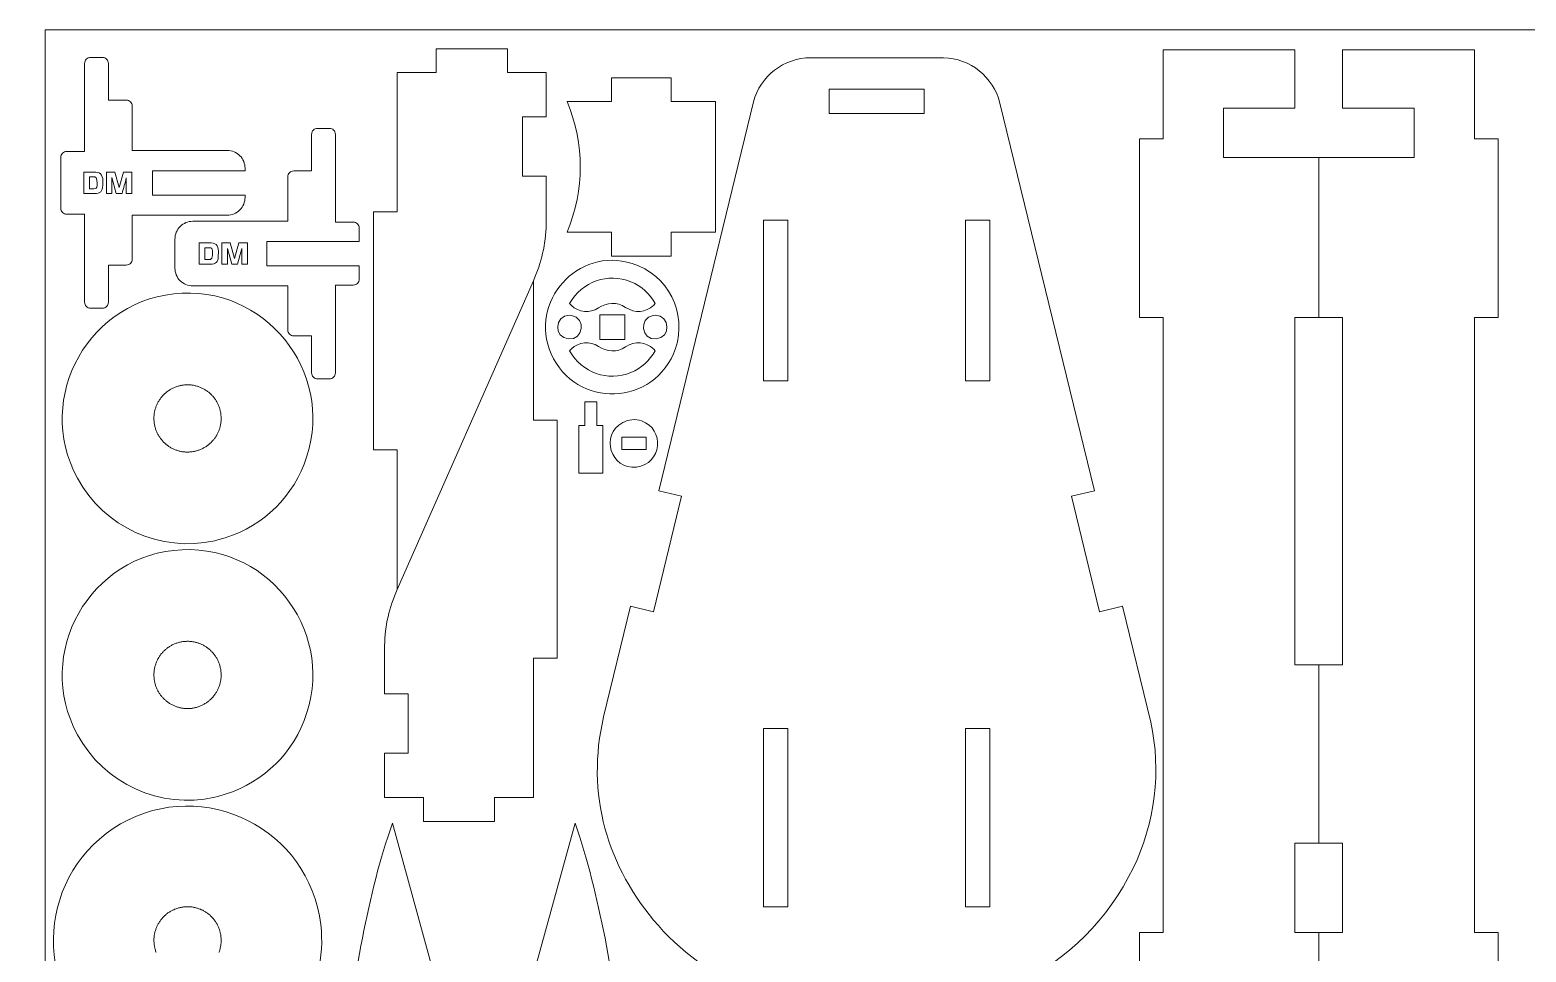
# Model space of a CAD drawing. Header units: inches. Extents: x 502 to 1135, y 314 to 631.
# Drawn here: x 501.8 to 753.6, y 476 to 631.1 of the extents above; entities that cross this region are included whole.
import ezdxf

# ---------------------------------------------------------------- set-up
doc = ezdxf.new("R2010")
doc.units = ezdxf.units.IN
doc.header["$MEASUREMENT"] = 0
for name, color, linetype in [('Capa 1', 7, 'Continuous'), ('Capa 2', 5, 'Continuous'), ('Capa 5', 20, 'Continuous')]:
    doc.layers.add(name, color=color, linetype=linetype)

msp = doc.modelspace()

# ---------------------------------------------------------------- linework, layer by layer
at = {"layer": 'Capa 1', "lineweight": 9}
for points in [[(652.27, 621.12), (652.27, 617.02), (636.27, 617.02), (636.27, 621.12), (652.27, 621.12)], [(629.32, 572.07), (629.32, 599.11), (625.22, 599.11), (625.22, 572.07), (629.27, 572.07), (629.32, 572.07)], [(659.22, 572.07), (659.22, 599.11), (663.32, 599.11), (663.32, 572.07), (659.27, 572.07), (659.22, 572.07)], [(601.82, 583.21), (597.72, 583.21), (597.72, 579.01), (601.92, 579.01), (601.92, 583.21), (601.82, 583.21)], [(718.68, 582.76), (722.68, 582.76), (722.68, 524.32), (718.68, 524.32), (718.68, 494.32), (722.68, 494.32), (722.68, 479.32), (718.68, 479.32), (718.68, 456.01), (714.68, 456.01), (714.68, 416.01), (718.68, 416.01)], [(529.7, 560.27), (529.84, 560.31), (529.98, 560.35), (530.12, 560.4), (530.26, 560.44), (530.39, 560.49), (530.52, 560.55), (530.65, 560.6), (530.78, 560.66), (530.91, 560.72), (531.03, 560.79), (531.15, 560.86), (531.27, 560.93), (531.39, 561), (531.51, 561.08), (531.62, 561.16), (531.73, 561.24), (531.84, 561.32), (531.95, 561.41), (532.05, 561.5), (532.15, 561.59), (532.25, 561.68), (532.35, 561.78), (532.44, 561.88), (532.54, 561.98), (532.63, 562.08), (532.71, 562.19), (532.8, 562.29), (532.88, 562.4), (532.96, 562.51), (533.04, 562.62), (533.11, 562.74), (533.18, 562.85), (533.25, 562.97), (533.32, 563.09), (533.38, 563.21), (533.44, 563.33), (533.5, 563.45), (533.55, 563.58), (533.6, 563.7), (533.65, 563.83), (533.69, 563.96), (533.74, 564.09), (533.77, 564.22), (533.81, 564.35), (533.84, 564.49), (533.87, 564.62), (533.9, 564.75), (533.92, 564.89), (533.94, 565.03), (533.96, 565.16), (533.97, 565.3), (533.98, 565.44), (533.99, 565.58), (533.99, 565.72), (533.99, 565.86), (533.98, 566), (533.98, 566.14), (533.96, 566.28), (533.95, 566.42), (533.93, 566.57), (533.91, 566.71), (533.88, 566.85), (533.85, 566.99), (533.82, 567.13), (533.78, 567.27), (533.74, 567.41), (533.7, 567.55), (533.65, 567.69), (533.6, 567.82), (533.55, 567.95), (533.49, 568.08), (533.43, 568.21), (533.37, 568.34), (533.3, 568.46), (533.24, 568.58), (533.16, 568.7), (533.09, 568.82), (533.01, 568.94), (532.94, 569.05), (532.85, 569.16), (532.77, 569.27), (532.68, 569.38), (532.59, 569.48), (532.5, 569.58), (532.41, 569.68), (532.31, 569.78), (532.22, 569.88), (532.12, 569.97), (532.01, 570.06), (531.91, 570.15), (531.8, 570.23), (531.69, 570.31), (531.58, 570.39), (531.47, 570.47), (531.36, 570.54), (531.24, 570.61), (531.12, 570.68), (531.01, 570.75), (530.89, 570.81), (530.76, 570.87), (530.64, 570.93), (530.52, 570.98), (530.39, 571.03), (530.26, 571.08), (530.13, 571.13), (530, 571.17), (529.87, 571.21), (529.74, 571.24), (529.61, 571.27), (529.47, 571.3), (529.34, 571.33), (529.2, 571.35), (529.07, 571.37), (528.93, 571.39), (528.79, 571.4), (528.65, 571.41), (528.51, 571.42), (528.37, 571.42), (528.23, 571.42), (528.09, 571.42), (527.95, 571.41), (527.81, 571.4), (527.67, 571.38), (527.53, 571.36), (527.39, 571.34), (527.24, 571.31), (527.1, 571.28), (526.96, 571.25), (526.82, 571.21), (526.68, 571.17), (526.54, 571.13), (526.41, 571.08), (526.27, 571.03), (526.14, 570.98), (526.01, 570.92), (525.88, 570.86), (525.76, 570.8), (525.63, 570.74), (525.51, 570.67), (525.39, 570.6), (525.27, 570.52), (525.16, 570.45), (525.04, 570.37), (524.93, 570.29), (524.82, 570.2), (524.72, 570.11), (524.61, 570.03), (524.51, 569.93), (524.41, 569.84), (524.31, 569.74), (524.22, 569.65), (524.13, 569.55), (524.04, 569.44), (523.95, 569.34), (523.86, 569.23), (523.78, 569.12), (523.7, 569.01), (523.63, 568.9), (523.55, 568.79), (523.48, 568.67), (523.41, 568.56), (523.35, 568.44), (523.28, 568.32), (523.22, 568.2), (523.17, 568.07), (523.11, 567.95), (523.06, 567.82), (523.01, 567.69), (522.97, 567.57), (522.93, 567.44), (522.89, 567.3), (522.85, 567.17), (522.82, 567.04), (522.79, 566.91), (522.76, 566.77), (522.74, 566.63), (522.72, 566.5), (522.7, 566.36), (522.69, 566.22), (522.68, 566.08), (522.68, 565.95), (522.67, 565.81), (522.67, 565.67), (522.68, 565.52), (522.69, 565.38), (522.7, 565.24), (522.71, 565.1), (522.73, 564.96), (522.75, 564.82), (522.78, 564.68), (522.81, 564.53), (522.84, 564.39), (522.88, 564.25), (522.92, 564.11), (522.96, 563.97), (523.01, 563.84), (523.06, 563.7), (523.12, 563.57), (523.17, 563.44), (523.23, 563.31), (523.29, 563.19), (523.36, 563.06), (523.43, 562.94), (523.5, 562.82), (523.57, 562.7), (523.65, 562.59), (523.73, 562.47), (523.81, 562.36), (523.89, 562.25), (523.98, 562.15), (524.07, 562.04), (524.16, 561.94), (524.25, 561.84), (524.35, 561.74), (524.45, 561.65), (524.55, 561.56), (524.65, 561.47), (524.75, 561.38), (524.86, 561.3), (524.97, 561.21), (525.08, 561.13), (525.19, 561.06), (525.3, 560.98), (525.42, 560.91), (525.54, 560.84), (525.66, 560.78), (525.78, 560.72), (525.9, 560.66), (526.02, 560.6), (526.15, 560.54), (526.27, 560.49), (526.4, 560.44), (526.53, 560.4), (526.66, 560.36), (526.79, 560.32), (526.92, 560.28), (527.05, 560.25), (527.19, 560.22), (527.32, 560.19), (527.46, 560.17), (527.6, 560.15), (527.73, 560.14), (527.87, 560.12), (528.01, 560.11), (528.15, 560.11), (528.29, 560.1), (528.43, 560.11), (528.57, 560.11), (528.71, 560.12), (528.85, 560.13), (528.99, 560.14), (529.13, 560.16), (529.28, 560.18), (529.42, 560.21), (529.56, 560.24), (529.7, 560.27)], [(595.2, 564.55), (595.2, 568.55), (597.2, 568.55), (597.2, 564.55), (598.2, 564.55), (598.2, 556.55), (594.2, 556.55), (594.2, 564.55), (595.2, 564.55)], [(601.39, 562.56), (601.39, 560.56), (601.39, 560.51), (601.44, 560.51), (605.44, 560.51), (605.49, 560.51), (605.49, 560.56), (605.49, 562.56), (605.49, 562.61), (605.44, 562.61), (601.44, 562.61), (601.39, 562.61), (601.39, 562.56)], [(529.7, 517.13), (529.84, 517.17), (529.98, 517.21), (530.12, 517.25), (530.26, 517.3), (530.39, 517.35), (530.52, 517.41), (530.65, 517.46), (530.78, 517.52), (530.91, 517.58), (531.03, 517.65), (531.15, 517.72), (531.27, 517.79), (531.39, 517.86), (531.51, 517.94), (531.62, 518.02), (531.73, 518.1), (531.84, 518.18), (531.95, 518.27), (532.05, 518.36), (532.15, 518.45), (532.25, 518.54), (532.35, 518.64), (532.44, 518.74), (532.54, 518.84), (532.63, 518.94), (532.71, 519.04), (532.8, 519.15), (532.88, 519.26), (532.96, 519.37), (533.04, 519.48), (533.11, 519.59), (533.18, 519.71), (533.25, 519.83), (533.32, 519.95), (533.38, 520.07), (533.44, 520.19), (533.5, 520.31), (533.55, 520.44), (533.6, 520.56), (533.65, 520.69), (533.69, 520.82), (533.74, 520.95), (533.77, 521.08), (533.81, 521.21), (533.84, 521.34), (533.87, 521.48), (533.9, 521.61), (533.92, 521.75), (533.94, 521.88), (533.96, 522.02), (533.97, 522.16), (533.98, 522.3), (533.99, 522.44), (533.99, 522.58), (533.99, 522.72), (533.98, 522.86), (533.98, 523), (533.96, 523.14), (533.95, 523.28), (533.93, 523.42), (533.91, 523.57), (533.88, 523.71), (533.85, 523.85), (533.82, 523.99), (533.78, 524.13), (533.74, 524.27), (533.7, 524.41), (533.65, 524.55), (533.6, 524.68), (533.55, 524.81), (533.49, 524.94), (533.43, 525.07), (533.37, 525.2), (533.3, 525.32), (533.24, 525.44), (533.16, 525.56), (533.09, 525.68), (533.01, 525.8), (532.94, 525.91), (532.85, 526.02), (532.77, 526.13), (532.68, 526.24), (532.59, 526.34), (532.5, 526.44), (532.41, 526.54), (532.31, 526.64), (532.22, 526.73), (532.12, 526.83), (532.01, 526.92), (531.91, 527), (531.8, 527.09), (531.69, 527.17), (531.58, 527.25), (531.47, 527.33), (531.36, 527.4), (531.24, 527.47), (531.12, 527.54), (531.01, 527.61), (530.89, 527.67), (530.76, 527.73), (530.64, 527.79), (530.52, 527.84), (530.39, 527.89), (530.26, 527.94), (530.13, 527.98), (530, 528.03), (529.87, 528.06), (529.74, 528.1), (529.61, 528.13), (529.47, 528.16), (529.34, 528.19), (529.2, 528.21), (529.07, 528.23), (528.93, 528.25), (528.79, 528.26), (528.65, 528.27), (528.51, 528.28), (528.37, 528.28), (528.23, 528.28), (528.09, 528.27), (527.95, 528.27), (527.81, 528.25), (527.67, 528.24), (527.53, 528.22), (527.39, 528.2), (527.24, 528.17), (527.1, 528.14), (526.96, 528.11), (526.82, 528.07), (526.68, 528.03), (526.54, 527.99), (526.41, 527.94), (526.27, 527.89), (526.14, 527.84), (526.01, 527.78), (525.88, 527.72), (525.76, 527.66), (525.63, 527.59), (525.51, 527.53), (525.39, 527.45), (525.27, 527.38), (525.16, 527.3), (525.04, 527.23), (524.93, 527.14), (524.82, 527.06), (524.72, 526.97), (524.61, 526.88), (524.51, 526.79), (524.41, 526.7), (524.31, 526.6), (524.22, 526.51), (524.13, 526.41), (524.04, 526.3), (523.95, 526.2), (523.86, 526.09), (523.78, 525.98), (523.7, 525.87), (523.63, 525.76), (523.55, 525.65), (523.48, 525.53), (523.41, 525.41), (523.35, 525.3), (523.28, 525.18), (523.22, 525.05), (523.17, 524.93), (523.11, 524.81), (523.06, 524.68), (523.01, 524.55), (522.97, 524.42), (522.93, 524.29), (522.89, 524.16), (522.85, 524.03), (522.82, 523.9), (522.79, 523.76), (522.76, 523.63), (522.74, 523.49), (522.72, 523.36), (522.7, 523.22), (522.69, 523.08), (522.68, 522.94), (522.68, 522.8), (522.67, 522.66), (522.67, 522.52), (522.68, 522.38), (522.69, 522.24), (522.7, 522.1), (522.71, 521.96), (522.73, 521.82), (522.75, 521.68), (522.78, 521.53), (522.81, 521.39), (522.84, 521.25), (522.88, 521.11), (522.92, 520.97), (522.96, 520.83), (523.01, 520.7), (523.06, 520.56), (523.12, 520.43), (523.17, 520.3), (523.23, 520.17), (523.29, 520.05), (523.36, 519.92), (523.43, 519.8), (523.5, 519.68), (523.57, 519.56), (523.65, 519.45), (523.73, 519.33), (523.81, 519.22), (523.89, 519.11), (523.98, 519.01), (524.07, 518.9), (524.16, 518.8), (524.25, 518.7), (524.35, 518.6), (524.45, 518.51), (524.55, 518.42), (524.65, 518.33), (524.75, 518.24), (524.86, 518.15), (524.97, 518.07), (525.08, 517.99), (525.19, 517.92), (525.3, 517.84), (525.42, 517.77), (525.54, 517.7), (525.66, 517.64), (525.78, 517.57), (525.9, 517.51), (526.02, 517.46), (526.15, 517.4), (526.27, 517.35), (526.4, 517.3), (526.53, 517.26), (526.66, 517.22), (526.79, 517.18), (526.92, 517.14), (527.05, 517.11), (527.19, 517.08), (527.32, 517.05), (527.46, 517.03), (527.6, 517.01), (527.73, 516.99), (527.87, 516.98), (528.01, 516.97), (528.15, 516.97), (528.29, 516.96), (528.43, 516.96), (528.57, 516.97), (528.71, 516.98), (528.85, 516.99), (528.99, 517), (529.13, 517.02), (529.28, 517.04), (529.42, 517.07), (529.56, 517.1), (529.7, 517.13)], [(629.32, 483.63), (629.32, 513.63), (625.22, 513.63), (625.22, 483.63), (629.27, 483.63), (629.32, 483.63)], [(659.22, 483.63), (659.22, 513.63), (663.32, 513.63), (663.32, 483.63), (659.27, 483.63), (659.22, 483.63)], [(718.68, 494.32), (714.68, 494.32), (714.68, 479.32), (718.68, 479.32)], [(533.6, 475.92), (533.65, 476.05), (533.69, 476.18), (533.74, 476.31), (533.77, 476.44), (533.81, 476.57), (533.84, 476.7), (533.87, 476.84), (533.9, 476.97), (533.92, 477.11), (533.94, 477.24), (533.96, 477.38), (533.97, 477.52), (533.98, 477.66), (533.99, 477.8), (533.99, 477.94), (533.99, 478.08), (533.98, 478.22), (533.98, 478.36), (533.96, 478.5), (533.95, 478.64), (533.93, 478.78), (533.91, 478.92), (533.88, 479.07), (533.85, 479.21), (533.82, 479.35), (533.78, 479.49), (533.74, 479.63), (533.7, 479.77), (533.65, 479.91), (533.6, 480.04), (533.55, 480.17), (533.49, 480.3), (533.43, 480.43), (533.37, 480.56), (533.3, 480.68), (533.24, 480.8), (533.16, 480.92), (533.09, 481.04), (533.01, 481.15), (532.94, 481.27), (532.85, 481.38), (532.77, 481.49), (532.68, 481.6), (532.59, 481.7), (532.5, 481.8), (532.41, 481.9), (532.31, 482), (532.22, 482.09), (532.12, 482.19), (532.01, 482.28), (531.91, 482.36), (531.8, 482.45), (531.69, 482.53), (531.58, 482.61), (531.47, 482.68), (531.36, 482.76), (531.24, 482.83), (531.12, 482.9), (531.01, 482.96), (530.89, 483.03), (530.76, 483.09), (530.64, 483.14), (530.52, 483.2), (530.39, 483.25), (530.26, 483.3), (530.13, 483.34), (530, 483.38), (529.87, 483.42), (529.74, 483.46), (529.61, 483.49), (529.47, 483.52), (529.34, 483.55), (529.2, 483.57), (529.07, 483.59), (528.93, 483.61), (528.79, 483.62), (528.65, 483.63), (528.51, 483.63), (528.37, 483.64), (528.23, 483.64), (528.09, 483.63), (527.95, 483.62), (527.81, 483.61), (527.67, 483.6), (527.53, 483.58), (527.39, 483.56), (527.24, 483.53), (527.1, 483.5), (526.96, 483.47), (526.82, 483.43), (526.68, 483.39), (526.54, 483.35), (526.41, 483.3), (526.27, 483.25), (526.14, 483.2), (526.01, 483.14), (525.88, 483.08), (525.76, 483.02), (525.63, 482.95), (525.51, 482.88), (525.39, 482.81), (525.27, 482.74), (525.16, 482.66), (525.04, 482.58), (524.93, 482.5), (524.82, 482.42), (524.72, 482.33), (524.61, 482.24), (524.51, 482.15), (524.41, 482.06), (524.31, 481.96), (524.22, 481.86), (524.13, 481.76), (524.04, 481.66), (523.95, 481.56), (523.86, 481.45), (523.78, 481.34), (523.7, 481.23), (523.63, 481.12), (523.55, 481.01), (523.48, 480.89), (523.41, 480.77), (523.35, 480.65), (523.28, 480.53), (523.22, 480.41), (523.17, 480.29), (523.11, 480.16), (523.06, 480.04), (523.01, 479.91), (522.97, 479.78), (522.93, 479.65), (522.89, 479.52), (522.85, 479.39), (522.82, 479.26), (522.79, 479.12), (522.76, 478.99), (522.74, 478.85), (522.72, 478.72), (522.7, 478.58), (522.69, 478.44), (522.68, 478.3), (522.68, 478.16), (522.67, 478.02), (522.67, 477.88), (522.68, 477.74), (522.69, 477.6), (522.7, 477.46), (522.71, 477.32), (522.73, 477.18), (522.75, 477.03), (522.78, 476.89), (522.81, 476.75), (522.84, 476.61), (522.88, 476.47), (522.92, 476.33), (522.96, 476.19), (523.01, 476.05), (523.06, 475.92)]]:
    msp.add_lwpolyline(points, dxfattribs=at)
for points, knots in [([(584.68, 606.49), (584.68, 606.49), (584.68, 616.49), (584.68, 616.49), (584.68, 616.49), (588.68, 616.49), (588.68, 616.49), (588.68, 616.49), (588.68, 623.95), (588.68, 623.95), (588.68, 623.95), (582.15, 623.95), (582.15, 623.95), (582.15, 623.95), (582.15, 627.95), (582.15, 627.95), (582.15, 627.95), (570.15, 627.95), (570.15, 627.95), (570.15, 627.95), (570.15, 623.95), (570.15, 623.95), (570.15, 623.95), (563.61, 623.95), (563.61, 623.95), (563.61, 623.95), (563.61, 600.48), (563.61, 600.48), (563.61, 600.48), (559.61, 600.48), (559.61, 600.48), (559.61, 600.48), (559.61, 560.48), (559.61, 560.48), (559.61, 560.48), (563.61, 560.48), (563.61, 560.48), (563.61, 560.48), (563.61, 537.01), (563.61, 537.01), (563.61, 537.01), (586.55, 588.93), (586.55, 588.93), (587.88, 591.99), (588.61, 595.03), (588.67, 598.37), (588.67, 598.37), (588.68, 606.49), (588.68, 606.49), (588.68, 606.49), (584.68, 606.49), (584.68, 606.49)], [0, 0, 0, 0, 1, 1, 1, 2, 2, 2, 3, 3, 3, 4, 4, 4, 5, 5, 5, 6, 6, 6, 7, 7, 7, 8, 8, 8, 9, 9, 9, 10, 10, 10, 11, 11, 11, 12, 12, 12, 13, 13, 13, 14, 14, 14, 15, 15, 15, 16, 16, 16, 17, 17, 17, 17]), ([(718.68, 392.39), (718.27, 376.57), (717.06, 363.8), (714.5, 348.18), (714.5, 348.18), (709.86, 348.18), (709.86, 348.18), (709.86, 348.18), (709.86, 339.68), (709.86, 339.68), (709.86, 339.68), (713.86, 339.68), (713.86, 339.68), (713.86, 339.68), (713.86, 328.82), (713.86, 328.82), (713.86, 328.82), (709.86, 328.82), (709.86, 328.82), (709.86, 328.82), (709.86, 325.69), (709.86, 325.69), (709.86, 325.69), (708.12, 318.86), (707.81, 318.02), (707.57, 317.37), (706.93, 317.11), (706.38, 317.85), (705.73, 318.73), (704.52, 320.65), (703.88, 321.64), (699.41, 328.54), (696.73, 334.59), (694.29, 342.49), (688.19, 362.22), (685.17, 391.68), (684.86, 412.29), (684.61, 429.54), (685.87, 446.65), (687.68, 463.8), (687.68, 463.8), (688.5, 471.32), (688.5, 471.32), (688.5, 471.32), (688.5, 479.32), (688.5, 479.32), (688.5, 479.32), (692.5, 479.32), (692.5, 479.32), (692.5, 479.32), (692.5, 582.76), (692.5, 582.76), (692.5, 582.76), (688.5, 582.76), (688.5, 582.76), (688.5, 582.76), (688.5, 612.76), (688.5, 612.76), (688.5, 612.76), (692.5, 612.76), (692.5, 612.76), (692.5, 612.76), (692.5, 627.76), (692.5, 627.76), (692.5, 627.76), (714.68, 627.76), (714.68, 627.76), (714.68, 627.76), (714.68, 617.95), (714.68, 617.95), (714.68, 617.95), (702.63, 617.95), (702.63, 617.95), (702.63, 617.95), (702.63, 609.65), (702.63, 609.65), (702.63, 609.65), (718.68, 609.65), (718.68, 609.65), (718.68, 609.65), (718.68, 582.76), (718.68, 582.76), (718.68, 582.76), (714.68, 582.76), (714.68, 582.76), (714.68, 582.76), (714.68, 524.32), (714.68, 524.32), (714.68, 524.32), (718.68, 524.32), (718.68, 524.32)], [0, 0, 0, 0, 1, 1, 1, 2, 2, 2, 3, 3, 3, 4, 4, 4, 5, 5, 5, 6, 6, 6, 7, 7, 7, 8, 8, 8, 9, 9, 9, 10, 10, 10, 11, 11, 11, 12, 12, 12, 13, 13, 13, 14, 14, 14, 15, 15, 15, 16, 16, 16, 17, 17, 17, 18, 18, 18, 19, 19, 19, 20, 20, 20, 21, 21, 21, 22, 22, 22, 23, 23, 23, 24, 24, 24, 25, 25, 25, 26, 26, 26, 27, 27, 27, 28, 28, 28, 29, 29, 29, 30, 30, 30, 30]), ([(718.68, 456.01), (718.68, 456.01), (722.68, 456.01), (722.68, 456.01), (722.68, 456.01), (722.68, 416.01), (722.68, 416.01), (722.68, 416.01), (718.68, 416.01), (718.68, 416.01), (718.68, 416.01), (718.68, 392.39), (718.68, 392.39), (718.81, 383), (719.73, 371.29), (720.87, 361.94), (721.44, 357.26), (722.11, 352.83), (722.87, 348.18), (722.87, 348.18), (727.51, 348.18), (727.51, 348.18), (727.51, 348.18), (727.51, 339.68), (727.51, 339.68), (727.51, 339.68), (723.51, 339.68), (723.51, 339.68), (723.51, 339.68), (723.51, 328.82), (723.51, 328.82), (723.51, 328.82), (727.51, 328.82), (727.51, 328.82), (727.51, 328.82), (727.51, 325.69), (727.51, 325.69), (727.51, 325.69), (729.24, 318.86), (729.56, 318.02), (729.8, 317.37), (730.44, 317.11), (730.99, 317.85), (731.64, 318.73), (732.85, 320.65), (733.49, 321.64), (737.96, 328.54), (740.64, 334.59), (743.08, 342.49), (749.18, 362.22), (752.2, 391.68), (752.5, 412.29), (752.76, 429.55), (751.5, 446.65), (749.69, 463.8), (749.69, 463.8), (748.87, 471.32), (748.87, 471.32), (748.87, 471.32), (748.87, 479.32), (748.87, 479.32), (748.87, 479.32), (744.87, 479.32), (744.87, 479.32), (744.87, 479.32), (744.87, 582.76), (744.87, 582.76), (744.87, 582.76), (748.87, 582.76), (748.87, 582.76), (748.87, 582.76), (748.87, 612.76), (748.87, 612.76), (748.87, 612.76), (744.87, 612.76), (744.87, 612.76), (744.87, 612.76), (744.87, 627.76), (744.87, 627.76), (744.87, 627.76), (722.68, 627.76), (722.68, 627.76), (722.68, 627.76), (722.68, 617.95), (722.68, 617.95), (722.68, 617.95), (734.73, 617.95), (734.73, 617.95), (734.73, 617.95), (734.73, 609.65), (734.73, 609.65), (734.73, 609.65), (718.68, 609.65), (718.68, 609.65)], [0, 0, 0, 0, 1, 1, 1, 2, 2, 2, 3, 3, 3, 4, 4, 4, 5, 5, 5, 6, 6, 6, 7, 7, 7, 8, 8, 8, 9, 9, 9, 10, 10, 10, 11, 11, 11, 12, 12, 12, 13, 13, 13, 14, 14, 14, 15, 15, 15, 16, 16, 16, 17, 17, 17, 18, 18, 18, 19, 19, 19, 20, 20, 20, 21, 21, 21, 22, 22, 22, 23, 23, 23, 24, 24, 24, 25, 25, 25, 26, 26, 26, 27, 27, 27, 28, 28, 28, 29, 29, 29, 30, 30, 30, 31, 31, 31, 31]), ([(518.01, 619.28), (518.28, 619.28), (518.53, 619.18), (518.72, 618.99), (518.91, 618.8), (519.01, 618.55), (519.01, 618.28), (519.01, 618.28), (519.01, 610.83), (519.01, 610.83), (519.01, 610.83), (535.01, 610.83), (535.01, 610.83), (535.81, 610.83), (536.57, 610.51), (537.13, 609.95), (537.7, 609.39), (538.01, 608.62), (538.01, 607.83), (538.01, 607.83), (538.01, 607.43), (538.01, 607.43), (538.01, 607.43), (522.46, 607.43), (522.46, 607.43), (522.46, 607.43), (522.46, 603.33), (522.46, 603.33), (522.46, 603.33), (538.01, 603.33), (538.01, 603.33), (538.01, 603.33), (538.01, 602.94), (538.01, 602.94), (538.01, 602.15), (537.7, 601.39), (537.14, 600.82), (536.57, 600.26), (535.81, 599.94), (535.01, 599.94), (535.01, 599.94), (519.01, 599.94), (519.01, 599.94), (519.01, 599.94), (519.01, 592.55), (519.01, 592.55), (519.01, 592.29), (518.91, 592.03), (518.72, 591.84), (518.53, 591.66), (518.28, 591.55), (518.01, 591.55), (518.01, 591.55), (515.01, 591.55), (515.01, 591.55), (515.01, 591.55), (515.01, 585.31), (515.01, 585.31), (515.01, 585.05), (514.91, 584.79), (514.72, 584.61), (514.53, 584.42), (514.28, 584.31), (514.01, 584.31), (514.01, 584.31), (512.01, 584.31), (512.01, 584.31), (511.75, 584.31), (511.49, 584.42), (511.31, 584.61), (511.12, 584.79), (511.01, 585.05), (511.01, 585.31), (511.01, 585.31), (511.01, 600.09), (511.01, 600.09), (511.01, 600.09), (508.01, 600.09), (508.01, 600.09), (507.75, 600.09), (507.49, 600.2), (507.31, 600.39), (507.12, 600.57), (507.01, 600.83), (507.01, 601.09), (507.01, 601.09), (507.01, 609.68), (507.01, 609.68), (507.01, 609.94), (507.12, 610.2), (507.3, 610.38), (507.49, 610.57), (507.75, 610.68), (508.01, 610.68), (508.01, 610.68), (511.01, 610.68), (511.01, 610.68), (511.01, 610.68), (511.01, 625.46), (511.01, 625.46), (511.01, 625.72), (511.12, 625.97), (511.3, 626.16), (511.49, 626.35), (511.75, 626.46), (512.01, 626.46), (512.01, 626.46), (514.01, 626.46), (514.01, 626.46), (514.28, 626.46), (514.53, 626.35), (514.72, 626.16), (514.91, 625.98), (515.01, 625.72), (515.01, 625.46), (515.01, 625.46), (515.01, 619.28), (515.01, 619.28), (515.01, 619.28), (518.01, 619.28), (518.01, 619.28)], [0, 0, 0, 0, 1, 1, 1, 2, 2, 2, 3, 3, 3, 4, 4, 4, 5, 5, 5, 6, 6, 6, 7, 7, 7, 8, 8, 8, 9, 9, 9, 10, 10, 10, 11, 11, 11, 12, 12, 12, 13, 13, 13, 14, 14, 14, 15, 15, 15, 16, 16, 16, 17, 17, 17, 18, 18, 18, 19, 19, 19, 20, 20, 20, 21, 21, 21, 22, 22, 22, 23, 23, 23, 24, 24, 24, 25, 25, 25, 26, 26, 26, 27, 27, 27, 28, 28, 28, 29, 29, 29, 30, 30, 30, 31, 31, 31, 32, 32, 32, 33, 33, 33, 34, 34, 34, 35, 35, 35, 36, 36, 36, 37, 37, 37, 38, 38, 38, 39, 39, 39, 40, 40, 40, 40]), ([(629.27, 385.32), (629.27, 385.32), (659.27, 385.32), (659.27, 385.32), (659.27, 385.32), (659.27, 405.32), (659.27, 405.32), (659.27, 405.32), (663.27, 405.32), (663.27, 405.32), (663.27, 405.32), (663.27, 445.32), (663.27, 445.32), (663.27, 445.32), (659.27, 445.32), (659.27, 445.32), (659.27, 445.32), (659.27, 468.63), (659.27, 468.63), (659.27, 468.63), (663.27, 468.63), (663.27, 468.63), (663.77, 468.72), (667.24, 470.26), (667.93, 470.59), (676.49, 474.75), (683.26, 481.55), (687.44, 490.11), (691.13, 497.66), (692.24, 506.49), (690.4, 514.7), (690.4, 514.7), (685.66, 534.17), (685.66, 534.17), (685.66, 534.17), (681.81, 533.23), (681.81, 533.23), (681.81, 533.23), (677.07, 552.66), (677.07, 552.66), (677.07, 552.66), (680.92, 553.6), (680.92, 553.6), (680.92, 553.6), (665.03, 618.79), (665.03, 618.79), (663.92, 623.21), (660.03, 626.35), (655.53, 626.42), (655.53, 626.42), (633.23, 626.43), (633.23, 626.43), (628.68, 626.4), (624.7, 623.36), (623.56, 619), (623.56, 619), (607.62, 553.6), (607.62, 553.6), (607.62, 553.6), (611.47, 552.66), (611.47, 552.66), (611.47, 552.66), (606.73, 533.23), (606.73, 533.23), (606.73, 533.23), (602.88, 534.17), (602.88, 534.17), (602.88, 534.17), (598.34, 515.55), (598.34, 515.55), (595.31, 502.78), (598.92, 490.22), (607.56, 480.45), (612.16, 475.24), (617.83, 471.47), (624.31, 468.99), (624.31, 468.99), (625.27, 468.63), (625.27, 468.63), (625.27, 468.63), (629.27, 468.63), (629.27, 468.63), (629.27, 468.63), (629.27, 445.32), (629.27, 445.32), (629.27, 445.32), (625.27, 445.32), (625.27, 445.32), (625.27, 445.32), (625.27, 405.32), (625.27, 405.32), (625.27, 405.32), (629.27, 405.32), (629.27, 405.32), (629.27, 405.32), (629.27, 385.32), (629.27, 385.32)], [0, 0, 0, 0, 1, 1, 1, 2, 2, 2, 3, 3, 3, 4, 4, 4, 5, 5, 5, 6, 6, 6, 7, 7, 7, 8, 8, 8, 9, 9, 9, 10, 10, 10, 11, 11, 11, 12, 12, 12, 13, 13, 13, 14, 14, 14, 15, 15, 15, 16, 16, 16, 17, 17, 17, 18, 18, 18, 19, 19, 19, 20, 20, 20, 21, 21, 21, 22, 22, 22, 23, 23, 23, 24, 24, 24, 25, 25, 25, 26, 26, 26, 27, 27, 27, 28, 28, 28, 29, 29, 29, 30, 30, 30, 31, 31, 31, 32, 32, 32, 32]), ([(617.15, 597.07), (617.15, 597.07), (609.69, 597.07), (609.69, 597.07), (609.69, 597.07), (609.69, 593.07), (609.69, 593.07), (609.69, 593.07), (599.69, 593.07), (599.69, 593.07), (599.69, 593.07), (599.69, 597.07), (599.69, 597.07), (599.69, 597.07), (592.23, 597.07), (592.23, 597.07), (595.14, 604.4), (595.14, 611.74), (592.23, 619.07), (592.23, 619.07), (599.69, 619.07), (599.69, 619.07), (599.69, 619.07), (599.69, 623.07), (599.69, 623.07), (599.69, 623.07), (609.69, 623.07), (609.69, 623.07), (609.69, 623.07), (609.69, 619.07), (609.69, 619.07), (609.69, 619.07), (617.15, 619.07), (617.15, 619.07), (617.15, 619.07), (617.15, 597.07), (617.15, 597.07)], [0, 0, 0, 0, 1, 1, 1, 2, 2, 2, 3, 3, 3, 4, 4, 4, 5, 5, 5, 6, 6, 6, 7, 7, 7, 8, 8, 8, 9, 9, 9, 10, 10, 10, 11, 11, 11, 12, 12, 12, 12]), ([(529.21, 598.92), (528.42, 598.92), (527.65, 598.61), (527.09, 598.04), (526.53, 597.48), (526.21, 596.72), (526.21, 595.92), (526.21, 595.92), (526.21, 591.04), (526.21, 591.04), (526.21, 590.24), (526.53, 589.48), (527.09, 588.92), (527.66, 588.36), (528.42, 588.04), (529.21, 588.04), (529.21, 588.04), (545.21, 588.04), (545.21, 588.04), (545.21, 588.04), (545.21, 580.65), (545.21, 580.65), (545.21, 580.38), (545.32, 580.13), (545.51, 579.94), (545.69, 579.75), (545.95, 579.65), (546.21, 579.65), (546.21, 579.65), (549.21, 579.65), (549.21, 579.65), (549.21, 579.65), (549.21, 573.41), (549.21, 573.41), (549.21, 573.15), (549.32, 572.89), (549.51, 572.7), (549.69, 572.52), (549.95, 572.41), (550.21, 572.41), (550.21, 572.41), (552.21, 572.41), (552.21, 572.41), (552.48, 572.41), (552.73, 572.52), (552.92, 572.71), (553.11, 572.89), (553.21, 573.15), (553.21, 573.41), (553.21, 573.41), (553.21, 588.19), (553.21, 588.19), (553.21, 588.19), (556.21, 588.19), (556.21, 588.19), (556.48, 588.19), (556.73, 588.3), (556.92, 588.48), (557.11, 588.67), (557.21, 588.93), (557.21, 589.19), (557.21, 589.19), (557.21, 591.43), (557.21, 591.43), (557.21, 591.43), (541.66, 591.43), (541.66, 591.43), (541.66, 591.43), (541.66, 595.53), (541.66, 595.53), (541.66, 595.53), (557.21, 595.53), (557.21, 595.53), (557.21, 595.53), (557.21, 597.77), (557.21, 597.77), (557.21, 598.04), (557.11, 598.29), (556.92, 598.48), (556.73, 598.67), (556.48, 598.77), (556.21, 598.77), (556.21, 598.77), (553.21, 598.77), (553.21, 598.77), (553.21, 598.77), (553.21, 613.55), (553.21, 613.55), (553.21, 613.82), (553.11, 614.07), (552.92, 614.26), (552.73, 614.45), (552.48, 614.55), (552.21, 614.55), (552.21, 614.55), (550.21, 614.55), (550.21, 614.55), (549.95, 614.55), (549.69, 614.45), (549.5, 614.26), (549.32, 614.07), (549.21, 613.82), (549.21, 613.55), (549.21, 613.55), (549.21, 607.38), (549.21, 607.38), (549.21, 607.38), (546.21, 607.38), (546.21, 607.38), (545.95, 607.38), (545.69, 607.27), (545.5, 607.09), (545.32, 606.9), (545.21, 606.64), (545.21, 606.38), (545.21, 606.38), (545.21, 598.92), (545.21, 598.92), (545.21, 598.92), (529.21, 598.92), (529.21, 598.92)], [0, 0, 0, 0, 1, 1, 1, 2, 2, 2, 3, 3, 3, 4, 4, 4, 5, 5, 5, 6, 6, 6, 7, 7, 7, 8, 8, 8, 9, 9, 9, 10, 10, 10, 11, 11, 11, 12, 12, 12, 13, 13, 13, 14, 14, 14, 15, 15, 15, 16, 16, 16, 17, 17, 17, 18, 18, 18, 19, 19, 19, 20, 20, 20, 21, 21, 21, 22, 22, 22, 23, 23, 23, 24, 24, 24, 25, 25, 25, 26, 26, 26, 27, 27, 27, 28, 28, 28, 29, 29, 29, 30, 30, 30, 31, 31, 31, 32, 32, 32, 33, 33, 33, 34, 34, 34, 35, 35, 35, 36, 36, 36, 37, 37, 37, 38, 38, 38, 39, 39, 39, 40, 40, 40, 40]), ([(610.45, 577.52), (606.98, 567.64), (593.56, 567.39), (589.53, 576.62), (585.69, 585.4), (593.99, 594.67), (603.13, 591.84), (609.23, 589.95), (612.4, 583.53), (610.45, 577.52)], [0, 0, 0, 0, 1, 1, 1, 2, 2, 2, 3, 3, 3, 3]), ([(606.77, 584.82), (605.44, 583.51), (603.56, 583.42), (602.04, 584.44), (600.6, 585.4), (598.87, 585.29), (597.46, 584.34), (596.06, 583.41), (594.13, 583.58), (592.92, 584.76), (592.92, 584.76), (592.61, 585.08), (592.61, 585.08), (594.75, 588.82), (599.05, 590.3), (602.93, 588.74), (604.7, 588.03), (606.09, 586.72), (607.03, 585.08), (607.03, 585.08), (606.77, 584.82), (606.77, 584.82)], [0, 0, 0, 0, 1, 1, 1, 2, 2, 2, 3, 3, 3, 4, 4, 4, 5, 5, 5, 6, 6, 6, 7, 7, 7, 7]), ([(533.44, 545.32), (540.14, 547.09), (545.43, 551.64), (547.96, 558.09), (553.51, 572.26), (542.58, 587.47), (527.45, 586.82), (511.9, 586.15), (502.39, 569.39), (509.81, 555.71), (514.28, 547.46), (523.73, 543.15), (532.91, 545.19), (532.91, 545.19), (533.44, 545.32), (533.44, 545.32)], [0, 0, 0, 0, 1, 1, 1, 2, 2, 2, 3, 3, 3, 4, 4, 4, 5, 5, 5, 5]), ([(563.61, 537.01), (562.28, 533.9), (561.55, 530.98), (561.49, 527.57), (561.49, 527.57), (561.48, 519.45), (561.48, 519.45), (561.48, 519.45), (565.48, 519.45), (565.48, 519.45), (565.48, 519.45), (565.48, 509.45), (565.48, 509.45), (565.48, 509.45), (561.48, 509.45), (561.48, 509.45), (561.48, 509.45), (561.48, 501.99), (561.48, 501.99), (561.48, 501.99), (568.01, 501.99), (568.01, 501.99), (568.01, 501.99), (568.01, 497.99), (568.01, 497.99), (568.01, 497.99), (580.01, 497.99), (580.01, 497.99), (580.01, 497.99), (580.01, 501.99), (580.01, 501.99), (580.01, 501.99), (586.55, 501.99), (586.55, 501.99), (586.55, 501.99), (586.55, 525.46), (586.55, 525.46), (586.55, 525.46), (590.55, 525.46), (590.55, 525.46), (590.55, 525.46), (590.55, 565.46), (590.55, 565.46), (590.55, 565.46), (586.55, 565.46), (586.55, 565.46), (586.55, 565.46), (586.55, 588.93), (586.55, 588.93)], [0, 0, 0, 0, 1, 1, 1, 2, 2, 2, 3, 3, 3, 4, 4, 4, 5, 5, 5, 6, 6, 6, 7, 7, 7, 8, 8, 8, 9, 9, 9, 10, 10, 10, 11, 11, 11, 12, 12, 12, 13, 13, 13, 14, 14, 14, 15, 15, 15, 16, 16, 16, 16]), ([(592.61, 583.11), (590.03, 583.08), (589.95, 579.31), (592.45, 579.12), (594.96, 578.93), (595.42, 582.64), (592.96, 583.08), (592.96, 583.08), (592.61, 583.11), (592.61, 583.11)], [0, 0, 0, 0, 1, 1, 1, 2, 2, 2, 3, 3, 3, 3]), ([(607.03, 583.11), (609.6, 583.08), (609.68, 579.31), (607.18, 579.12), (604.68, 578.93), (604.21, 582.64), (606.67, 583.08), (606.67, 583.08), (607.03, 583.11), (607.03, 583.11)], [0, 0, 0, 0, 1, 1, 1, 2, 2, 2, 3, 3, 3, 3]), ([(606.77, 577.41), (605.44, 578.72), (603.56, 578.81), (602.04, 577.79), (600.6, 576.82), (598.87, 576.94), (597.46, 577.88), (596.06, 578.81), (594.13, 578.64), (592.92, 577.47), (592.92, 577.47), (592.61, 577.15), (592.61, 577.15), (594.75, 573.41), (599.05, 571.92), (602.93, 573.48), (604.7, 574.2), (606.09, 575.51), (607.03, 577.15), (607.03, 577.15), (606.77, 577.41), (606.77, 577.41)], [0, 0, 0, 0, 1, 1, 1, 2, 2, 2, 3, 3, 3, 4, 4, 4, 5, 5, 5, 6, 6, 6, 7, 7, 7, 7]), ([(601.57, 565.09), (597.65, 562.95), (599.58, 557.1), (603.88, 557.58), (608.11, 558.05), (608.74, 564), (604.71, 565.35), (603.65, 565.7), (602.56, 565.6), (601.57, 565.09)], [0, 0, 0, 0, 1, 1, 1, 2, 2, 2, 3, 3, 3, 3]), ([(533.44, 502.18), (540.14, 503.94), (545.43, 508.49), (547.96, 514.95), (553.51, 529.11), (542.58, 544.33), (527.45, 543.68), (511.9, 543.01), (502.39, 526.25), (509.81, 512.56), (514.28, 504.32), (523.73, 500), (532.91, 502.05), (532.91, 502.05), (533.44, 502.18), (533.44, 502.18)], [0, 0, 0, 0, 1, 1, 1, 2, 2, 2, 3, 3, 3, 4, 4, 4, 5, 5, 5, 5]), ([(782.45, 480.52), (789.15, 482.29), (794.44, 486.84), (796.97, 493.3), (802.51, 507.46), (791.58, 522.67), (776.45, 522.02), (760.91, 521.35), (751.4, 504.59), (758.82, 490.91), (763.29, 482.66), (772.73, 478.35), (781.92, 480.4), (781.92, 480.4), (782.45, 480.52), (782.45, 480.52)], [0, 0, 0, 0, 1, 1, 1, 2, 2, 2, 3, 3, 3, 4, 4, 4, 5, 5, 5, 5]), ([(533.8, 456.08), (526.95, 454.46), (520.06, 455.83), (514.48, 460.16), (501.81, 469.99), (503.22, 489.58), (517.07, 497.55), (531.07, 505.6), (548.83, 496.74), (550.75, 480.62), (552.06, 469.59), (545.09, 459.2), (534.37, 456.23), (534.37, 456.23), (533.8, 456.08), (533.8, 456.08)], [0, 0, 0, 0, 1, 1, 1, 2, 2, 2, 3, 3, 3, 4, 4, 4, 5, 5, 5, 5]), ([(562.8, 497.7), (562.8, 497.7), (575.93, 449.84), (575.93, 449.84), (575.93, 449.84), (562.11, 449.84), (562.11, 449.84), (562.11, 449.84), (562.11, 441.54), (562.11, 441.54), (562.11, 441.54), (578.16, 441.54), (578.16, 441.54), (578.16, 441.54), (594.21, 441.54), (594.21, 441.54), (594.21, 441.54), (594.21, 449.84), (594.21, 449.84), (594.21, 449.84), (580.4, 449.84), (580.4, 449.84), (580.4, 449.84), (593.53, 497.7), (593.53, 497.7), (593.53, 497.7), (594.32, 495.35), (594.32, 495.35), (598.13, 483.6), (600.62, 468.07), (601.99, 455.85), (605.62, 423.68), (603.93, 398.97), (600.37, 366.84), (600.37, 366.84), (578.16, 366.84), (578.16, 366.84), (578.16, 366.84), (555.95, 366.84), (555.95, 366.84), (552.4, 398.98), (550.7, 423.68), (554.33, 455.85), (555.71, 468.07), (558.2, 483.6), (562.01, 495.35), (562.01, 495.35), (562.8, 497.7), (562.8, 497.7)], [0, 0, 0, 0, 1, 1, 1, 2, 2, 2, 3, 3, 3, 4, 4, 4, 5, 5, 5, 6, 6, 6, 7, 7, 7, 8, 8, 8, 9, 9, 9, 10, 10, 10, 11, 11, 11, 12, 12, 12, 13, 13, 13, 14, 14, 14, 15, 15, 15, 16, 16, 16, 16])]:
    msp.add_open_spline(points, degree=3, knots=knots, dxfattribs=at)
at = {"layer": 'Capa 2', "lineweight": 9}
for points in [[(504.39, 631.1), (504.39, 315.6)], [(504.39, 631.1), (1005.78, 631.1)]]:
    msp.add_lwpolyline(points, dxfattribs=at)
at = {"layer": 'Capa 5', "lineweight": 9}
msp.add_lwpolyline([(538.4, 591.69), (537.46, 591.69), (537.46, 594.33), (536.74, 591.69), (535.78, 591.69), (535.05, 594.35), (535.05, 591.69), (534.11, 591.69), (534.11, 595.28), (535.52, 595.28), (536.26, 592.68), (536.99, 595.28), (538.4, 595.28), (538.4, 591.69)], dxfattribs=at)
for points, knots in [([(510.86, 603.59), (510.86, 603.59), (510.86, 607.18), (510.86, 607.18), (511.28, 607.18), (512.93, 607.28), (513.46, 607.06), (514.23, 606.74), (514.08, 605.56), (514.06, 604.92), (514.04, 603.96), (513.66, 603.59), (512.69, 603.59), (512.69, 603.59), (510.86, 603.59), (510.86, 603.59)], [0, 0, 0, 0, 1, 1, 1, 2, 2, 2, 3, 3, 3, 4, 4, 4, 5, 5, 5, 5]), ([(517.56, 607.18), (517.56, 607.18), (518.97, 607.18), (518.97, 607.18), (518.97, 607.18), (518.97, 603.59), (518.97, 603.59), (518.97, 603.59), (518.03, 603.59), (518.03, 603.59), (518.03, 603.59), (518.03, 606.23), (518.03, 606.23), (517.86, 605.37), (517.52, 604.45), (517.31, 603.59), (517.31, 603.59), (516.35, 603.59), (516.35, 603.59), (516.35, 603.59), (515.62, 606.26), (515.62, 606.26), (515.62, 606.26), (515.62, 603.59), (515.62, 603.59), (515.62, 603.59), (514.68, 603.59), (514.68, 603.59), (514.68, 603.59), (514.68, 607.18), (514.68, 607.18), (514.68, 607.18), (516.09, 607.18), (516.09, 607.18), (516.09, 607.18), (516.82, 604.58), (516.82, 604.58), (516.82, 604.58), (517.56, 607.18), (517.56, 607.18)], [0, 0, 0, 0, 1, 1, 1, 2, 2, 2, 3, 3, 3, 4, 4, 4, 5, 5, 5, 6, 6, 6, 7, 7, 7, 8, 8, 8, 9, 9, 9, 10, 10, 10, 11, 11, 11, 12, 12, 12, 13, 13, 13, 13]), ([(511.83, 604.39), (513.13, 604.39), (513.16, 604.22), (513.08, 605.84), (513.04, 606.57), (512.64, 606.38), (511.83, 606.38), (511.83, 606.38), (511.83, 604.39), (511.83, 604.39)], [0, 0, 0, 0, 1, 1, 1, 2, 2, 2, 3, 3, 3, 3]), ([(530.3, 595.28), (530.74, 595.28), (532.36, 595.38), (532.9, 595.15), (533.66, 594.83), (533.51, 593.66), (533.5, 593.02), (533.47, 592.05), (533.09, 591.69), (532.12, 591.69), (532.12, 591.69), (530.3, 591.69), (530.3, 591.69), (530.3, 591.69), (530.3, 595.28), (530.3, 595.28)], [0, 0, 0, 0, 1, 1, 1, 2, 2, 2, 3, 3, 3, 4, 4, 4, 5, 5, 5, 5]), ([(532.51, 593.18), (532.51, 594.55), (532.63, 594.48), (531.26, 594.48), (531.26, 594.48), (531.26, 592.49), (531.26, 592.49), (532.16, 592.49), (532.5, 592.28), (532.51, 593.18)], [0, 0, 0, 0, 1, 1, 1, 2, 2, 2, 3, 3, 3, 3])]:
    msp.add_open_spline(points, degree=3, knots=knots, dxfattribs=at)

doc.saveas('drawing.dxf')
